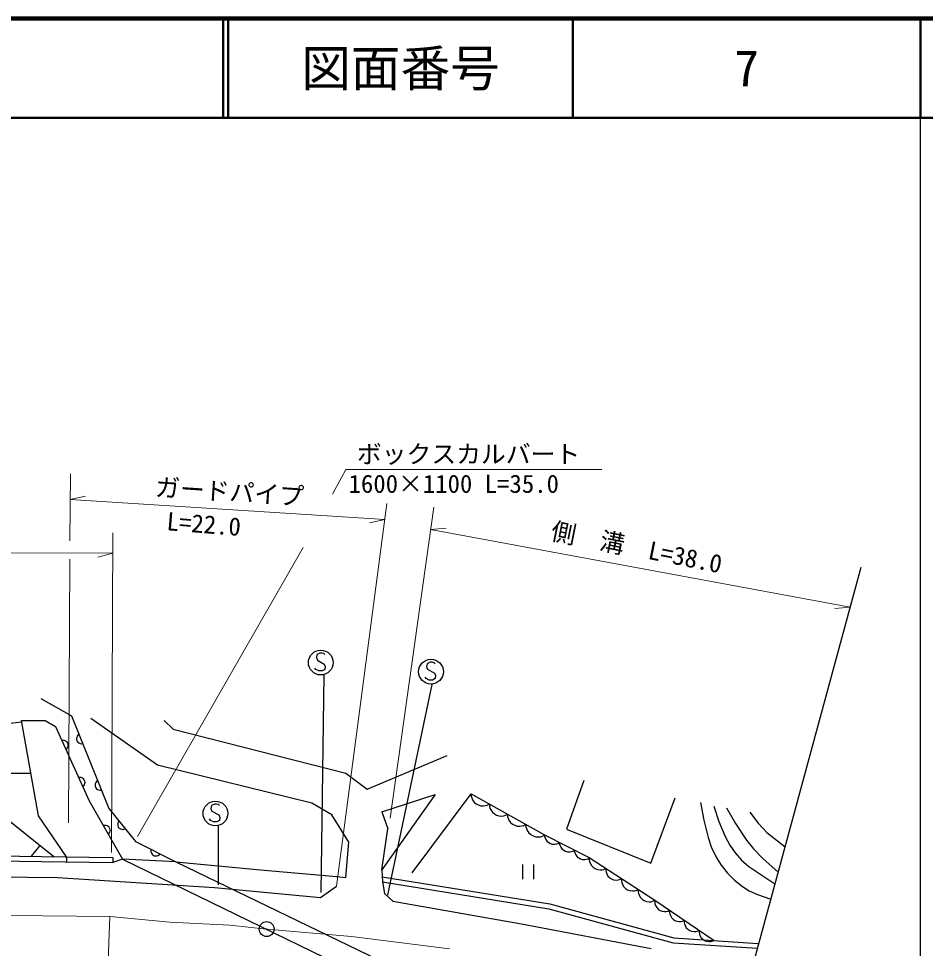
# Model space of a CAD drawing. Units: millimetres, scale not verified. Extents: x 40000 to 680000, y 20000 to 380000.
# Drawn here: x 488145 to 579500, y 286272 to 380000 of the extents above; entities that cross this region are included whole.
import ezdxf
from ezdxf.enums import TextEntityAlignment as Align

# ---------------------------------------------------------------- set-up
doc = ezdxf.new("R2010")
doc.units = ezdxf.units.MM
doc.header["$LTSCALE"] = 1000
doc.linetypes.add('CHAIN', pattern=[18.5, 12, -1.5, 3.5, -1.5])
for name, color, linetype, lineweight in [('M-BGD', 7, 'Continuous', 25), ('M-BGD-EXST', 7, 'Continuous', 25), ('M-BMK', 2, 'CHAIN', 13), ('M-BMK-OTRS', 5, 'Continuous', 25), ('M-BMK-SRVR', 3, 'Continuous', 25), ('M-STR-HTXT', 7, 'Continuous', 13), ('M-STR-STRC', 7, 'Continuous', 25), ('M-TTL', 2, 'Continuous', 140), ('M-TTL-BAND', 7, 'Continuous', 25), ('M-TTL-LINE', 7, 'Continuous', 50)]:
    doc.layers.add(name, color=color, linetype=linetype, lineweight=lineweight)
doc.layers.add('M-TTL-TXT', color=7, linetype='Continuous')
doc.styles.add('ＭＳ ゴシック', font='')
doc.styles.get('ＭＳ ゴシック').set_extended_font_data('MS Gothic')

msp = doc.modelspace()

# ---------------------------------------------------------------- linework, layer by layer
at = {"layer": 'M-BGD'}
for p, q in [((490395, 311480), (493463, 309716)), ((493463, 309716), (497221, 300360)), ((502145, 304735), (495434, 309432)), ((485868, 308820), (488464, 309118)), ((490157, 299624), (488439, 309256)), ((488439, 309256), (490832, 309256)), ((490832, 309256), (491875, 308642)), ((491875, 308642), (495249, 301158)), ((502795, 309232), (503715, 308388)), ((503715, 308388), (521123, 303940)), ((493994, 307536), (493975, 307421)), ((494049, 307666), (493994, 307536)), ((494120, 307759), (494049, 307666)), ((494216, 307841), (494120, 307759)), ((492639, 307240), (492513, 307227)), ((492755, 307226), (492639, 307240)), ((492887, 307176), (492755, 307226)), ((492983, 307110), (492887, 307176)), ((493068, 307017), (492983, 307110)), ((493017, 306401), (493083, 306497)), ((493134, 306871), (493068, 307017)), ((493083, 306497), (493133, 306629)), ((493133, 306629), (493147, 306745)), ((493147, 306745), (493134, 306871)), ((493975, 307421), (493983, 307295)), ((493983, 307295), (494042, 307146)), ((494042, 307146), (494124, 307050)), ((494124, 307050), (494217, 306979)), ((494217, 306979), (494347, 306924)), ((494347, 306924), (494462, 306905)), ((494462, 306905), (494589, 306913)), ((492924, 306315), (493017, 306401)), ((523271, 302330), (531323, 305704)), ((517674, 300901), (502145, 304735)), ((486271, 303931), (489389, 303931)), ((521123, 303940), (523271, 302330)), ((494326, 303497), (494200, 303485)), ((494442, 303484), (494326, 303497)), ((494574, 303434), (494442, 303484)), ((494670, 303367), (494574, 303434)), ((494756, 303274), (494670, 303367)), ((494704, 302659), (494771, 302755)), ((494821, 303128), (494756, 303274)), ((494771, 302755), (494821, 302887)), ((494834, 303003), (494821, 303128)), ((494821, 302887), (494834, 303003)), ((495873, 302858), (495854, 302743)), ((495854, 302743), (495862, 302617)), ((495928, 302988), (495873, 302858)), ((495998, 303081), (495928, 302988)), ((496095, 303163), (495998, 303081)), ((545099, 303214), (543335, 298306)), ((494611, 302573), (494704, 302659)), ((495862, 302617), (495921, 302468)), ((495921, 302468), (496003, 302372)), ((496003, 302372), (496096, 302301)), ((496096, 302301), (496226, 302246)), ((496226, 302246), (496341, 302227)), ((496341, 302227), (496468, 302235)), ((527796, 293902), (533740, 301858)), ((533740, 301858), (533747, 301614)), ((533740, 301858), (541121, 297736)), ((495249, 301158), (498623, 295268)), ((519687, 299750), (517674, 300901)), ((524728, 300029), (530096, 301793)), ((530096, 301793), (524728, 294201)), ((533747, 301614), (533796, 301442)), ((533796, 301442), (533881, 301250)), ((533881, 301250), (534040, 301017)), ((534040, 301017), (534239, 300858)), ((551848, 294855), (554302, 301450)), ((486046, 300053), (491691, 295523)), ((497221, 300360), (499905, 297062)), ((524728, 300029), (525341, 298342)), ((534239, 300858), (534459, 300735)), ((534459, 300735), (534700, 300649)), ((534700, 300649), (534981, 300636)), ((534981, 300636), (535189, 300664)), ((535189, 300664), (535361, 300713)), ((535361, 300713), (535573, 300835)), ((535573, 300835), (535581, 300590)), ((535581, 300590), (535629, 300418)), ((535629, 300418), (535715, 300226)), ((535715, 300226), (535873, 299994)), ((535873, 299994), (536073, 299834)), ((492977, 295506), (490157, 299624)), ((498179, 298992), (498140, 298883)), ((498247, 299099), (498179, 298992)), ((521413, 296970), (519687, 299750)), ((536073, 299834), (536293, 299711)), ((536293, 299711), (536533, 299625)), ((536533, 299625), (536815, 299612)), ((536815, 299612), (537023, 299640)), ((537023, 299640), (537194, 299689)), ((537194, 299689), (537407, 299811)), ((537407, 299811), (537414, 299566)), ((537414, 299566), (537463, 299394)), ((537463, 299394), (537548, 299203)), ((537548, 299203), (537707, 298970)), ((496812, 298671), (496688, 298647)), ((496928, 298669), (496812, 298671)), ((497065, 298632), (496928, 298669)), ((497167, 298575), (497065, 298632)), ((497261, 298491), (497167, 298575)), ((497341, 298352), (497261, 298491)), ((497326, 297975), (497363, 298111)), ((497365, 298228), (497341, 298352)), ((497363, 298111), (497365, 298228)), ((498140, 298883), (498125, 298742)), ((498125, 298742), (498142, 298626)), ((498142, 298626), (498187, 298508)), ((498187, 298508), (498288, 298384)), ((498288, 298384), (498394, 298316)), ((498394, 298316), (498504, 298277)), ((498504, 298277), (498645, 298262)), ((498645, 298262), (498760, 298279)), ((498760, 298279), (498878, 298323)), ((524728, 294201), (525341, 298342)), ((537707, 298970), (537906, 298810)), ((537906, 298810), (538126, 298687)), ((538126, 298687), (538367, 298601)), ((538367, 298601), (538648, 298588)), ((538648, 298588), (538856, 298616)), ((538856, 298616), (539028, 298665)), ((539028, 298665), (539240, 298787)), ((539240, 298787), (539248, 298530)), ((539248, 298530), (539299, 298351)), ((539299, 298351), (539388, 298150)), ((539388, 298150), (539555, 297906)), ((543335, 298306), (551848, 294855)), ((497185, 297779), (497269, 297873)), ((497269, 297873), (497326, 297975)), ((539555, 297906), (539764, 297739)), ((539764, 297739), (539994, 297610)), ((539994, 297610), (540246, 297520)), ((540246, 297520), (540541, 297506)), ((540541, 297506), (540759, 297535)), ((540759, 297535), (540938, 297586)), ((540938, 297586), (541161, 297714)), ((541121, 297736), (541135, 297539)), ((541121, 297736), (545627, 295436)), ((541135, 297539), (541179, 297401)), ((541179, 297401), (541254, 297249)), ((541254, 297249), (541389, 297065)), ((490280, 296656), (489400, 295560)), ((499905, 297062), (503969, 294992)), ((501492, 296254), (501473, 296129)), ((521125, 293423), (521413, 296970)), ((541389, 297065), (541555, 296942)), ((541555, 296942), (541737, 296849)), ((541737, 296849), (541934, 296787)), ((541934, 296787), (542162, 296785)), ((542162, 296785), (542330, 296814)), ((542330, 296814), (542467, 296858)), ((542467, 296858), (542635, 296963)), ((542635, 296963), (542649, 296765)), ((542649, 296765), (542693, 296628)), ((542693, 296628), (542768, 296476)), ((542768, 296476), (542903, 296292)), ((542903, 296292), (543069, 296169)), ((543981, 296085), (544149, 296190)), ((544149, 296190), (544163, 295992)), ((477132, 295255), (490457, 295040)), ((477137, 295755), (490465, 295540)), ((490465, 295540), (497630, 295442)), ((492977, 295506), (492980, 295006)), ((497630, 295442), (497623, 294942)), ((498623, 295268), (497623, 294942)), ((503969, 294992), (498623, 295268)), ((498623, 295268), (530510, 279762)), ((501473, 296129), (501481, 296013)), ((501481, 296013), (501525, 295878)), ((501525, 295878), (501586, 295779)), ((501586, 295779), (501675, 295689)), ((501675, 295689), (501818, 295617)), ((501818, 295617), (501943, 295598)), ((501943, 295598), (502059, 295606)), ((502059, 295606), (502194, 295649)), ((502194, 295649), (502293, 295711)), ((502293, 295711), (502383, 295800)), ((543069, 296169), (543251, 296076)), ((543251, 296076), (543448, 296014)), ((543448, 296014), (543676, 296012)), ((543676, 296012), (543844, 296041)), ((543844, 296041), (543981, 296085)), ((544163, 295992), (544207, 295855)), ((544207, 295855), (544282, 295702)), ((544282, 295702), (544417, 295519)), ((544417, 295519), (544583, 295396)), ((544583, 295396), (544765, 295303)), ((544765, 295303), (544962, 295240)), ((545190, 295239), (545358, 295268)), ((545358, 295268), (545495, 295312)), ((545495, 295312), (545663, 295417)), ((545627, 295436), (545618, 295203)), ((545627, 295436), (552241, 291122)), ((490457, 295040), (497623, 294942)), ((503969, 294992), (512498, 294190)), ((503969, 294992), (530050, 282411)), ((538899, 294744), (538899, 293244)), ((540039, 293244), (540039, 294744)), ((544962, 295240), (545190, 295239)), ((545618, 295203), (545653, 295037)), ((545653, 295037), (545721, 294849)), ((545721, 294849), (545857, 294617)), ((545857, 294617), (546036, 294452)), ((546036, 294452), (546237, 294321)), ((546237, 294321), (546460, 294224)), ((547092, 294241), (547302, 294343)), ((547302, 294343), (547294, 294122)), ((512498, 294190), (520167, 293519)), ((520167, 293519), (521125, 293423)), ((524728, 294201), (524805, 292974)), ((524773, 293485), (541669, 290759)), ((546460, 294224), (546726, 294193)), ((546726, 294193), (546926, 294206)), ((546926, 294206), (547092, 294241)), ((547294, 294122), (547327, 293964)), ((547327, 293964), (547392, 293785)), ((547392, 293785), (547520, 293565)), ((547520, 293565), (547691, 293409)), ((547691, 293409), (547882, 293284)), ((524805, 292974), (541562, 290270)), ((547882, 293284), (548093, 293192)), ((548093, 293192), (548347, 293163)), ((548347, 293163), (548536, 293175)), ((548536, 293175), (548694, 293208)), ((548694, 293208), (548893, 293305)), ((548893, 293305), (548885, 293072)), ((548885, 293072), (548920, 292906)), ((548920, 292906), (548988, 292718)), ((548988, 292718), (549123, 292487)), ((549123, 292487), (549303, 292322)), ((549303, 292322), (549504, 292191)), ((549504, 292191), (549727, 292093)), ((549727, 292093), (549993, 292063)), ((549993, 292063), (550193, 292076)), ((550193, 292076), (550359, 292111)), ((550359, 292111), (550569, 292213)), ((550569, 292213), (550560, 291980)), ((550560, 291980), (550595, 291814)), ((550595, 291814), (550663, 291626)), ((550663, 291626), (550799, 291394)), ((541669, 290759), (554161, 287330)), ((550799, 291394), (550978, 291229)), ((550978, 291229), (551179, 291098)), ((551179, 291098), (551402, 291001)), ((551402, 291001), (551668, 290970)), ((551668, 290970), (551868, 290983)), ((551868, 290983), (552034, 291018)), ((552034, 291018), (552244, 291120)), ((552241, 291122), (552229, 290912)), ((552229, 290912), (552258, 290762)), ((552241, 291122), (558228, 287064)), ((552258, 290762), (552317, 290592)), ((552317, 290592), (552435, 290382)), ((541562, 290270), (554078, 286834)), ((552435, 290382), (552594, 290231)), ((552594, 290231), (552773, 290109)), ((552773, 290109), (552972, 290018)), ((552972, 290018), (553211, 289986)), ((553211, 289986), (553391, 289995)), ((553391, 289995), (553541, 290024)), ((553541, 290024), (553731, 290112)), ((553731, 290112), (553720, 289902)), ((553720, 289902), (553748, 289752)), ((553748, 289752), (553807, 289582)), ((553807, 289582), (553925, 289372)), ((553925, 289372), (554084, 289221)), ((554084, 289221), (554263, 289100)), ((554263, 289100), (554462, 289008)), ((554462, 289008), (554701, 288976)), ((554701, 288976), (554881, 288985)), ((554881, 288985), (555031, 289014)), ((555031, 289014), (555221, 289102)), ((555221, 289102), (555210, 288893)), ((555210, 288893), (555238, 288743)), ((555238, 288743), (555297, 288572)), ((555297, 288572), (555415, 288362)), ((555415, 288362), (555574, 288211)), ((555574, 288211), (555753, 288090)), ((555753, 288090), (555952, 287998)), ((555952, 287998), (556191, 287967)), ((556191, 287967), (556371, 287975)), ((556371, 287975), (556521, 288004)), ((556521, 288004), (556711, 288092)), ((556711, 288092), (556700, 287883)), ((556700, 287883), (556728, 287733)), ((554078, 286834), (562574, 286280)), ((554161, 287330), (562607, 286779)), ((556728, 287733), (556787, 287563)), ((556787, 287563), (556905, 287352)), ((556905, 287352), (557064, 287201)), ((557064, 287201), (557243, 287080)), ((557243, 287080), (557442, 286988)), ((557442, 286988), (557681, 286957)), ((557681, 286957), (557861, 286965)), ((557861, 286965), (558011, 286994)), ((558011, 286994), (558201, 287083))]:
    msp.add_line(p, q, dxfattribs=at)
for points in [[(556831, 300988), (557162, 299191), (557601, 297437), (557933, 296498), (558447, 295416), (558921, 294661), (559552, 293860), (560274, 293135), (561073, 292505), (561761, 292081), (562599, 291692), (563925, 291251)], [(558181, 300620), (558706, 299055), (559317, 297559), (559782, 296688), (560328, 295896), (560983, 295176), (561726, 294526), (564339, 292778)], [(559469, 300436), (560377, 298865), (561477, 297194), (562169, 296326), (563134, 295320), (564658, 293951)], [(561801, 300007), (562668, 298901), (563540, 297967), (565356, 296522)]]:
    msp.add_lwpolyline(points, dxfattribs=at)
at = {"layer": 'M-BGD-EXST'}
for p, q in [((518191, 315888), (518141, 315588)), ((518491, 316038), (518191, 315888)), ((518691, 316038), (518491, 316038)), ((518891, 315988), (518691, 316038)), ((518991, 315888), (518891, 315988)), ((518141, 315588), (518241, 315338)), ((518241, 315338), (518941, 314938)), ((518941, 314938), (519041, 314688)), ((529296, 314968), (529246, 314668)), ((529596, 315118), (529296, 314968)), ((529796, 315118), (529596, 315118)), ((529996, 315068), (529796, 315118)), ((530096, 314968), (529996, 315068)), ((518091, 314388), (517991, 314538)), ((518391, 314238), (518091, 314388)), ((518741, 314238), (518391, 314238)), ((518991, 314388), (518741, 314238)), ((519041, 314688), (518991, 314388)), ((529246, 314668), (529346, 314418)), ((529346, 314418), (530046, 314018)), ((530046, 314018), (530146, 313768)), ((518899, 313833), (518593, 291900)), ((529196, 313468), (529096, 313618)), ((529496, 313318), (529196, 313468)), ((529846, 313318), (529496, 313318)), ((530096, 313468), (529846, 313318)), ((530146, 313768), (530096, 313468)), ((529761, 312877), (525313, 291634)), ((507577, 300673), (507527, 300373)), ((507527, 300373), (507627, 300123)), ((507877, 300823), (507577, 300673)), ((507627, 300123), (508327, 299723)), ((508077, 300823), (507877, 300823)), ((508277, 300773), (508077, 300823)), ((508377, 300673), (508277, 300773)), ((507477, 299173), (507377, 299323)), ((507777, 299023), (507477, 299173)), ((508127, 299023), (507777, 299023)), ((508377, 299173), (508127, 299023)), ((508327, 299723), (508427, 299473)), ((508427, 299473), (508377, 299173)), ((508240, 298726), (508240, 292667))]:
    msp.add_line(p, q, dxfattribs=at)
for centre in [(518591, 315088), (529696, 314168), (507977, 299873)]:
    msp.add_circle(centre, 1250, dxfattribs=at)
at = {"layer": 'M-BMK'}
for p, q in [((413223, 290402), (497338, 289487)), ((497338, 289487), (503377, 288912)), ((503377, 288912), (509416, 288625)), ((509416, 288625), (513133, 288218)), ((513133, 288218), (521687, 287474)), ((521687, 287474), (531560, 286228))]:
    msp.add_line(p, q, dxfattribs=at)
at = {"layer": 'M-BMK-OTRS'}
msp.add_line((572999, 324656), (561089, 280812), dxfattribs=at)
at = {"layer": 'M-BMK-SRVR'}
for radius in [750, 30]:
    msp.add_circle((513133, 288218), radius, dxfattribs=at)
at = {"layer": 'M-STR-HTXT'}
for p, q in [((493382, 334111), (493305, 327363)), ((519783, 332056), (521125, 334548)), ((521125, 334548), (546912, 334548)), ((493352, 331529), (494876, 331852)), ((493352, 331529), (525032, 329503)), ((520167, 292561), (525244, 331110)), ((525565, 299413), (529974, 330760)), ((525032, 329503), (523509, 329179)), ((497519, 295943), (497629, 328158)), ((529655, 328488), (531206, 328628)), ((529655, 328488), (571919, 320680)), ((411907, 326266), (497622, 326119)), ((500132, 297545), (516812, 326687)), ((493305, 325522), (493171, 298932)), ((497622, 326119), (496121, 325701)), ((571919, 320680), (570368, 320539)), ((497338, 289487), (496379, 264372))]:
    msp.add_line(p, q, dxfattribs=at)
at = {"layer": 'M-STR-STRC'}
for p, q in [((473073, 293668), (492077, 293411)), ((492077, 293411), (507869, 292415)), ((524728, 294201), (524805, 292974)), ((518568, 291418), (520167, 292561)), ((524805, 292974), (525007, 291802)), ((507869, 292415), (518568, 291418)), ((525007, 291802), (525850, 291035)), ((525850, 291035), (538806, 288735)), ((538806, 288735), (551868, 286265))]:
    msp.add_line(p, q, dxfattribs=at)
at = {"layer": 'M-TTL'}
msp.add_line((680000, 380000), (40000, 380000), dxfattribs=at)
at = {"layer": 'M-TTL-BAND'}
msp.add_line((579000, 20000), (579000, 370000), dxfattribs=at)
at = {"layer": 'M-TTL-LINE'}
for p, q in [((508747, 380000), (508747, 370000)), ((509247, 380000), (509247, 370000)), ((543997, 380000), (543997, 370000)), ((579000, 380000), (579000, 370000)), ((40000, 370000), (680000, 370000))]:
    msp.add_line(p, q, dxfattribs=at)

# ---------------------------------------------------------------- texts
at = {"layer": 'M-STR-HTXT', "style": 'ＭＳ ゴシック'}
for s, p in [('ボックスカルバート', (522224, 334638)), ('1600×1100 L=35.0', (521386, 331643))]:
    msp.add_text(s, height=1833, dxfattribs=at).set_placement(p, align=Align.BOTTOM_LEFT)
for s, rotation, p in [('ガードパイプ', 356.3, (501818, 331331)), ('L=22.0', 355.5, (502963, 327882)), ('側\u3000溝\u3000L=38.0', 348.7, (541551, 326968))]:
    msp.add_text(s, height=1833, rotation=rotation, dxfattribs=at).set_placement(p, align=Align.BOTTOM_LEFT)
at = {"layer": 'M-TTL-TXT', "style": 'ＭＳ ゴシック'}
for s, p in [('図面番号', (526622, 375000)), ('7', (561497, 375000))]:
    msp.add_text(s, height=3666, dxfattribs=at).set_placement(p, align=Align.MIDDLE_CENTER)

doc.saveas('drawing.dxf')
